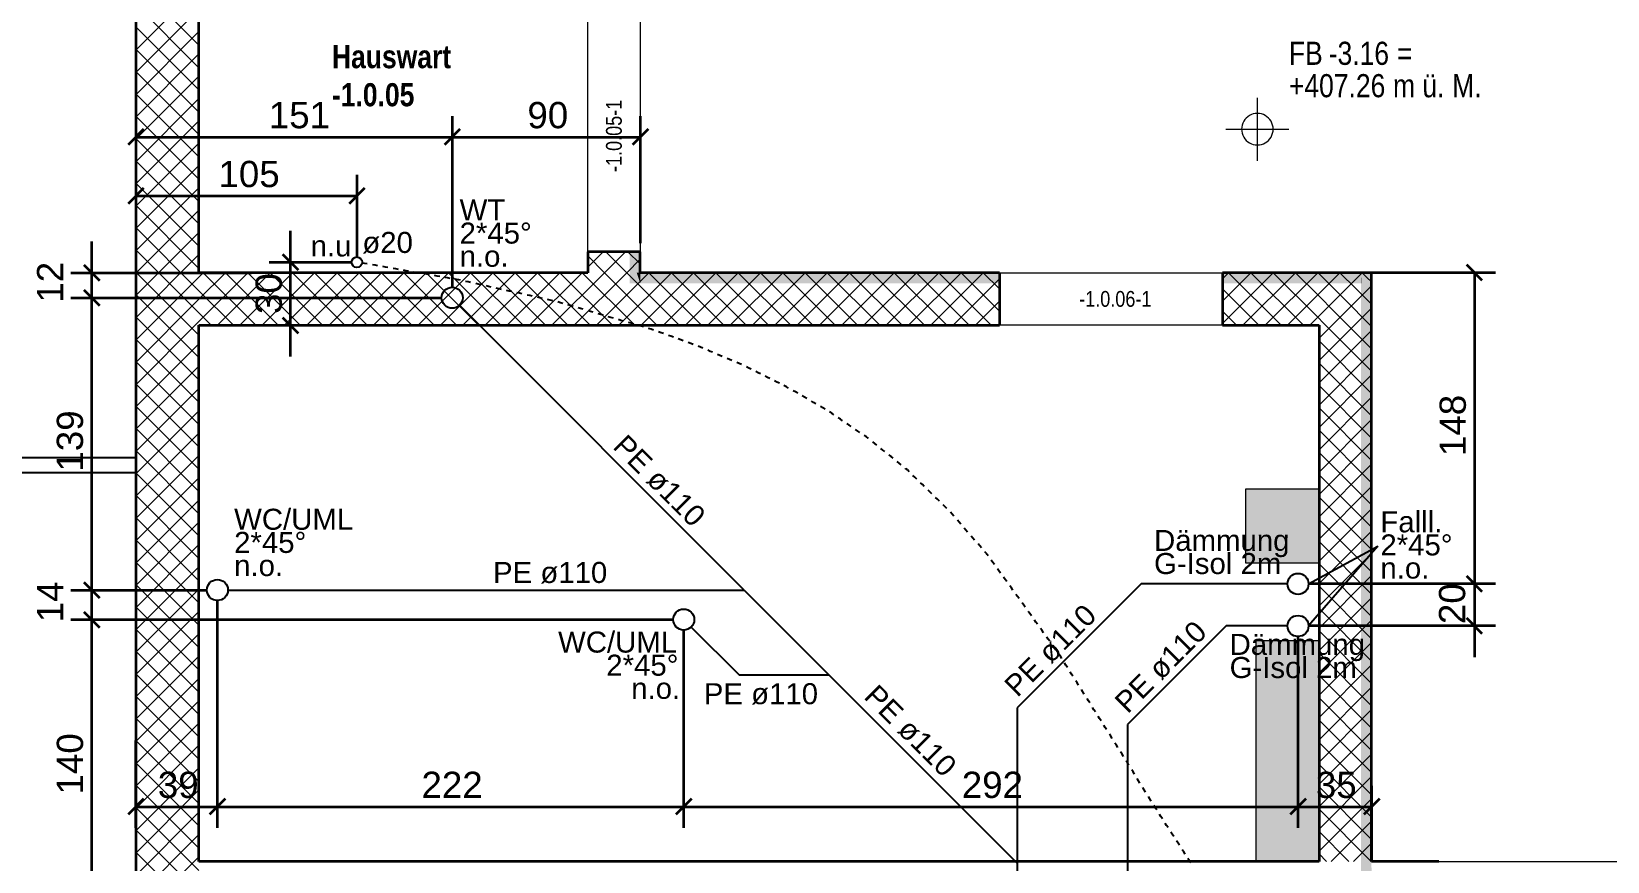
# Model space of a CAD drawing. Extents: x 885 to 2021, y 330 to 1122.
# Drawn here: x 1121.6 to 1271.6, y 633.6 to 712.5 of the extents above; entities that cross this region are included whole.
import ezdxf
from ezdxf.lldxf.tags import DXFTag

# ---------------------------------------------------------------- set-up
doc = ezdxf.new("R2010")
doc.units = 0
doc.layers.get('0').update_dxf_attribs({"lineweight": 25})
for name, color, linetype, lineweight in [('015 Innenwände Bauteilschraffuren Neu', 7, 'Continuous', 25), ('015 Innenwände Neu', 7, 'Continuous', 25), ('016 Trennwände Neu', 7, 'Continuous', 25), ('080 Raum Innen Kontur Neu', 7, 'Continuous', 25), ('111 Bemassung Ausführung Koten Neu', 7, 'Continuous', 25), ('160 Beschriftungen Ausführung Neu', 7, 'Continuous', 25), ('260 Kennzeichnung Sichtbeton Neu', 7, 'Continuous', 25)]:
    doc.layers.add(name, color=color, linetype=linetype, lineweight=lineweight)
for name, color, linetype, lineweight, true_color in [('A_Deckendurchbruch', 1, 'Continuous', 18, 0xff0000), ('S_Kaltwasser_Einlage', 3, 'fein_strichliert', 25, 0x00ff00), ('S_Schmutzwasser_Einlage', 7, 'fein_strichliert', 25, 0xcc6600), ('S_T_Mass_Einlage', 7, 'Continuous', 35, 0x0080ff), ('S_Text_Einlage', 7, 'Continuous', 25, 0x99ff99)]:
    doc.layers.add(name, color=color, linetype=linetype, lineweight=lineweight, true_color=true_color)
doc.styles.get("Standard").update_dxf_attribs({"font": 'arial.ttf'})
tags = doc.linetypes.add('fein_strichliert', pattern=[4, 1, -2, 1]).pattern_tags.tags
tags[8:9] = [DXFTag(74, 4), DXFTag(75, 0), DXFTag(340, '0'), DXFTag(46, 0.0), DXFTag(50, 0.0), DXFTag(44, 0.0), DXFTag(45, 0.0)]
tags[6:7] = [DXFTag(74, 4), DXFTag(75, 0), DXFTag(340, '0'), DXFTag(46, 0.0), DXFTag(50, 0.0), DXFTag(44, 0.0), DXFTag(45, 0.0)]
tags[4:5] = [DXFTag(74, 4), DXFTag(75, 0), DXFTag(340, '0'), DXFTag(46, 0.0), DXFTag(50, 0.0), DXFTag(44, 0.0), DXFTag(45, 0.0)]

# ---------------------------------------------------------------- blocks, each defined once
blk = doc.blocks.new('Referenz-A0T8DINCAL', base_point=(959.02, 414.92))
at = {"layer": 'A_Deckendurchbruch', "color": 0, "linetype": 'Continuous', "ltscale": 0.18}
for p, q in [((1244.18, 669), (1237.18, 669)), ((1237.18, 669), (1237.18, 662)), ((1244.18, 662), (1244.18, 669)), ((1237.18, 662), (1244.18, 662)), ((1244.18, 654.6), (1238.18, 654.6)), ((1238.18, 654.6), (1238.18, 633.6)), ((1244.18, 633.6), (1244.18, 654.6)), ((1238.18, 633.6), (1244.18, 633.6))]:
    blk.add_line(p, q, dxfattribs=at)
for points in [[(1237.18, 662), (1244.18, 662), (1237.18, 669), (1244.18, 669)], [(1238.18, 633.6), (1244.18, 633.6), (1238.18, 654.6), (1244.18, 654.6)]]:
    blk.add_solid(points, dxfattribs=at)
blk = doc.blocks.new('Referenz-A0T8DINEAL', base_point=(896.59, 372.19))
at = {"layer": '015 Innenwände Bauteilschraffuren Neu', "color": 0, "linetype": 'Continuous', "lineweight": 0, "ltscale": 0.0169}
for p, q in [((1137.58, 711.23), (1131.58, 717.23)), ((1131.58, 710.77), (1137.58, 716.77)), ((1137.58, 709.1), (1131.58, 715.1)), ((1131.58, 708.65), (1137.58, 714.65)), ((1137.58, 706.98), (1131.58, 712.98)), ((1131.58, 706.53), (1137.58, 712.53)), ((1137.58, 704.86), (1131.58, 710.86)), ((1131.58, 704.41), (1137.58, 710.41)), ((1137.58, 702.74), (1131.58, 708.74)), ((1131.58, 702.29), (1137.58, 708.29)), ((1137.58, 700.62), (1131.58, 706.62)), ((1131.58, 700.16), (1137.58, 706.16)), ((1137.58, 698.5), (1131.58, 704.5)), ((1131.58, 698.04), (1137.58, 704.04)), ((1137.58, 696.38), (1131.58, 702.38)), ((1131.58, 695.92), (1137.58, 701.92)), ((1137.58, 694.25), (1131.58, 700.25)), ((1131.58, 693.8), (1137.58, 699.8)), ((1137.58, 692.13), (1131.58, 698.13)), ((1131.58, 691.68), (1137.58, 697.68)), ((1137.58, 690.01), (1131.58, 696.01)), ((1131.58, 689.56), (1137.58, 695.56)), ((1137.58, 687.89), (1131.58, 693.89)), ((1131.58, 687.44), (1137.58, 693.44)), ((1137.58, 685.77), (1131.58, 691.77)), ((1174.58, 690.13), (1176.05, 691.6)), ((1176.17, 689.6), (1178.17, 691.6)), ((1178.29, 689.6), (1176.29, 691.6)), ((1179.58, 690.44), (1178.41, 691.6)), ((1131.58, 685.32), (1137.58, 691.32)), ((1176.17, 689.6), (1174.58, 691.2)), ((1178.29, 689.6), (1179.58, 690.89)), ((1137.58, 683.65), (1131.58, 689.65)), ((1131.58, 683.19), (1137.58, 689.19)), ((1137.58, 689.19), (1137.99, 689.6)), ((1137.58, 687.07), (1140.11, 689.6)), ((1137.58, 684.95), (1142.23, 689.6)), ((1142.99, 684.6), (1137.99, 689.6)), ((1139.35, 684.6), (1144.35, 689.6)), ((1145.11, 684.6), (1140.11, 689.6)), ((1141.47, 684.6), (1146.47, 689.6)), ((1147.23, 684.6), (1142.23, 689.6)), ((1143.59, 684.6), (1148.59, 689.6)), ((1149.35, 684.6), (1144.35, 689.6)), ((1145.72, 684.6), (1150.72, 689.6)), ((1151.47, 684.6), (1146.47, 689.6)), ((1147.84, 684.6), (1152.84, 689.6)), ((1153.59, 684.6), (1148.59, 689.6)), ((1149.96, 684.6), (1154.96, 689.6)), ((1155.72, 684.6), (1150.72, 689.6)), ((1152.08, 684.6), (1157.08, 689.6)), ((1157.84, 684.6), (1152.84, 689.6)), ((1154.2, 684.6), (1159.2, 689.6)), ((1159.96, 684.6), (1154.96, 689.6)), ((1156.32, 684.6), (1161.32, 689.6)), ((1162.08, 684.6), (1157.08, 689.6)), ((1158.44, 684.6), (1163.44, 689.6)), ((1164.2, 684.6), (1159.2, 689.6)), ((1160.56, 684.6), (1165.56, 689.6)), ((1166.32, 684.6), (1161.32, 689.6)), ((1162.69, 684.6), (1167.69, 689.6)), ((1168.44, 684.6), (1163.44, 689.6)), ((1164.81, 684.6), (1169.81, 689.6)), ((1170.56, 684.6), (1165.56, 689.6)), ((1166.93, 684.6), (1171.93, 689.6)), ((1172.69, 684.6), (1167.69, 689.6)), ((1169.05, 684.6), (1174.05, 689.6)), ((1174.81, 684.6), (1169.81, 689.6)), ((1171.17, 684.6), (1176.17, 689.6)), ((1176.93, 684.6), (1171.93, 689.6)), ((1173.29, 684.6), (1178.29, 689.6)), ((1179.05, 684.6), (1174.05, 689.6)), ((1175.41, 684.6), (1180.41, 689.6)), ((1181.17, 684.6), (1176.17, 689.6)), ((1177.54, 684.6), (1182.54, 689.6)), ((1183.29, 684.6), (1178.29, 689.6)), ((1179.66, 684.6), (1184.66, 689.6)), ((1185.41, 684.6), (1180.41, 689.6)), ((1181.78, 684.6), (1186.78, 689.6)), ((1187.54, 684.6), (1182.54, 689.6)), ((1183.9, 684.6), (1188.9, 689.6)), ((1189.66, 684.6), (1184.66, 689.6)), ((1186.02, 684.6), (1191.02, 689.6)), ((1191.78, 684.6), (1186.78, 689.6)), ((1188.14, 684.6), (1193.14, 689.6)), ((1193.9, 684.6), (1188.9, 689.6)), ((1190.26, 684.6), (1195.26, 689.6)), ((1196.02, 684.6), (1191.02, 689.6)), ((1192.38, 684.6), (1197.38, 689.6)), ((1198.14, 684.6), (1193.14, 689.6)), ((1194.51, 684.6), (1199.51, 689.6)), ((1200.26, 684.6), (1195.26, 689.6)), ((1196.63, 684.6), (1201.63, 689.6)), ((1202.38, 684.6), (1197.38, 689.6)), ((1198.75, 684.6), (1203.75, 689.6)), ((1204.51, 684.6), (1199.51, 689.6)), ((1200.87, 684.6), (1205.87, 689.6)), ((1206.63, 684.6), (1201.63, 689.6)), ((1202.99, 684.6), (1207.99, 689.6)), ((1208.75, 684.6), (1203.75, 689.6)), ((1205.11, 684.6), (1210.11, 689.6)), ((1210.87, 684.6), (1205.87, 689.6)), ((1207.23, 684.6), (1212.23, 689.6)), ((1212.99, 684.6), (1207.99, 689.6)), ((1209.36, 684.6), (1213.78, 689.03)), ((1213.78, 685.94), (1210.11, 689.6)), ((1213.78, 688.06), (1212.23, 689.6)), ((1234.98, 689.01), (1235.57, 689.6)), ((1234.98, 686.89), (1237.69, 689.6)), ((1234.98, 684.77), (1239.81, 689.6)), ((1240.57, 684.6), (1235.57, 689.6)), ((1236.93, 684.6), (1241.93, 689.6)), ((1242.69, 684.6), (1237.69, 689.6)), ((1239.05, 684.6), (1244.05, 689.6)), ((1244.18, 685.24), (1239.81, 689.6)), ((1244.18, 687.36), (1241.93, 689.6)), ((1244.18, 689.48), (1244.05, 689.6)), ((1244.18, 687.61), (1246.17, 689.6)), ((1244.18, 685.49), (1248.3, 689.6)), ((1246.62, 687.04), (1244.18, 689.48)), ((1247.68, 688.1), (1246.17, 689.6)), ((1248.74, 689.16), (1248.3, 689.6)), ((1249.18, 688.72), (1248.74, 689.16)), ((1137.58, 681.53), (1131.58, 687.53)), ((1131.58, 681.07), (1137.58, 687.07)), ((1140.87, 684.6), (1137.58, 687.89)), ((1238.45, 684.6), (1234.98, 688.07)), ((1241.17, 684.6), (1244.18, 687.61)), ((1245.56, 685.98), (1244.18, 687.36)), ((1245.42, 684.6), (1249.18, 688.36)), ((1249.05, 684.6), (1246.62, 687.04)), ((1249.18, 686.6), (1247.68, 688.1)), ((1138.74, 684.6), (1137.58, 685.77)), ((1211.48, 684.6), (1213.78, 686.9)), ((1236.33, 684.6), (1234.98, 685.95)), ((1243.3, 684.6), (1244.18, 685.49)), ((1246.93, 684.6), (1245.56, 685.98)), ((1247.54, 684.6), (1249.18, 686.24)), ((1137.58, 679.41), (1131.58, 685.41)), ((1131.58, 678.95), (1137.58, 684.95)), ((1213.6, 684.6), (1213.78, 684.78)), ((1244.49, 684.92), (1244.18, 685.24)), ((1244.18, 683.36), (1245.42, 684.6)), ((1244.18, 681.24), (1247.54, 684.6)), ((1244.18, 679.12), (1249.18, 684.12)), ((1244.81, 684.6), (1244.49, 684.92)), ((1249.18, 680.24), (1244.81, 684.6)), ((1249.18, 682.36), (1246.93, 684.6)), ((1249.18, 684.48), (1249.05, 684.6)), ((1137.58, 677.28), (1131.58, 683.28)), ((1131.58, 676.83), (1137.58, 682.83)), ((1249.18, 678.11), (1244.18, 683.11)), ((1137.58, 675.16), (1131.58, 681.16)), ((1244.18, 677), (1249.18, 682)), ((1249.18, 675.99), (1244.18, 680.99)), ((1131.58, 674.71), (1137.58, 680.71)), ((1244.18, 674.88), (1249.18, 679.88)), ((1137.58, 673.04), (1131.58, 679.04)), ((1131.58, 672.59), (1137.58, 678.59)), ((1249.18, 673.87), (1244.18, 678.87)), ((1137.58, 670.92), (1131.58, 676.92)), ((1131.58, 670.47), (1137.58, 676.47)), ((1244.18, 672.76), (1249.18, 677.76)), ((1249.18, 671.75), (1244.18, 676.75)), ((1244.18, 670.64), (1249.18, 675.64)), ((1137.58, 668.8), (1131.58, 674.8)), ((1131.58, 668.34), (1137.58, 674.34)), ((1249.18, 669.63), (1244.18, 674.63)), ((1244.18, 668.51), (1249.18, 673.51)), ((1137.58, 666.68), (1131.58, 672.68)), ((1131.58, 666.22), (1137.58, 672.22)), ((1249.18, 667.51), (1244.18, 672.51)), ((1137.58, 664.56), (1131.58, 670.56)), ((1244.18, 666.39), (1249.18, 671.39)), ((1131.58, 664.1), (1137.58, 670.1)), ((1249.18, 665.39), (1244.18, 670.39)), ((1244.18, 664.27), (1249.18, 669.27)), ((1137.58, 662.43), (1131.58, 668.43)), ((1131.58, 661.98), (1137.58, 667.98)), ((1249.18, 663.26), (1244.18, 668.26)), ((1137.58, 660.31), (1131.58, 666.31)), ((1244.18, 662.15), (1249.18, 667.15)), ((1249.18, 661.14), (1244.18, 666.14)), ((1131.58, 659.86), (1137.58, 665.86)), ((1244.18, 660.03), (1249.18, 665.03)), ((1137.58, 658.19), (1131.58, 664.19)), ((1131.58, 657.74), (1137.58, 663.74)), ((1249.18, 659.02), (1244.18, 664.02)), ((1137.58, 656.07), (1131.58, 662.07)), ((1131.58, 655.62), (1137.58, 661.62)), ((1244.18, 657.91), (1249.18, 662.91)), ((1249.18, 656.9), (1244.18, 661.9)), ((1137.58, 653.95), (1131.58, 659.95)), ((1244.18, 655.79), (1249.18, 660.79)), ((1131.58, 653.5), (1137.58, 659.5)), ((1249.18, 654.78), (1244.18, 659.78)), ((1244.18, 653.67), (1249.18, 658.67)), ((1137.58, 651.83), (1131.58, 657.83)), ((1131.58, 651.37), (1137.58, 657.37)), ((1249.18, 652.66), (1244.18, 657.66)), ((1137.58, 649.71), (1131.58, 655.71)), ((1244.18, 651.54), (1249.18, 656.54)), ((1249.18, 650.54), (1244.18, 655.54)), ((1131.58, 649.25), (1137.58, 655.25)), ((1244.18, 649.42), (1249.18, 654.42)), ((1137.58, 647.59), (1131.58, 653.59)), ((1131.58, 647.13), (1137.58, 653.13)), ((1249.18, 648.42), (1244.18, 653.42)), ((1137.58, 645.46), (1131.58, 651.46)), ((1131.58, 645.01), (1137.58, 651.01)), ((1244.18, 647.3), (1249.18, 652.3)), ((1249.18, 646.29), (1244.18, 651.29)), ((1244.18, 645.18), (1249.18, 650.18)), ((1137.58, 643.34), (1131.58, 649.34)), ((1131.58, 642.89), (1137.58, 648.89)), ((1249.18, 644.17), (1244.18, 649.17)), ((1244.18, 643.06), (1249.18, 648.06)), ((1137.58, 641.22), (1131.58, 647.22)), ((1131.58, 640.77), (1137.58, 646.77)), ((1249.18, 642.05), (1244.18, 647.05)), ((1137.58, 639.1), (1131.58, 645.1)), ((1244.18, 640.94), (1249.18, 645.94)), ((1249.18, 639.93), (1244.18, 644.93)), ((1131.58, 638.65), (1137.58, 644.65)), ((1244.18, 638.82), (1249.18, 643.82)), ((1137.58, 636.98), (1131.58, 642.98)), ((1131.58, 636.52), (1137.58, 642.52)), ((1249.18, 637.81), (1244.18, 642.81)), ((1137.58, 634.86), (1131.58, 640.86)), ((1244.18, 636.69), (1249.18, 641.69)), ((1249.18, 635.69), (1244.18, 640.69)), ((1131.58, 634.4), (1137.58, 640.4)), ((1244.18, 634.57), (1249.18, 639.57)), ((1137.58, 632.74), (1131.58, 638.74)), ((1131.58, 632.28), (1137.58, 638.28)), ((1249.14, 633.6), (1244.18, 638.57)), ((1245.33, 633.6), (1249.18, 637.45)), ((1137.58, 630.61), (1131.58, 636.61)), ((1131.58, 630.16), (1137.58, 636.16)), ((1247.02, 633.6), (1244.18, 636.44)), ((1137.58, 628.49), (1131.58, 634.49)), ((1247.45, 633.6), (1249.18, 635.33)), ((1131.58, 628.04), (1137.58, 634.04)), ((1244.9, 633.6), (1244.18, 634.32))]:
    blk.add_line(p, q, dxfattribs=at)
at = {"layer": '015 Innenwände Neu', "color": 0, "lineweight": 35}
for p, q in [((1131.58, 743.6), (1131.58, 580.6)), ((1137.58, 689.6), (1137.58, 724.6)), ((1174.58, 691.6), (1174.58, 689.6)), ((1179.58, 691.6), (1174.58, 691.6)), ((1179.58, 689.6), (1179.58, 691.6)), ((1174.58, 689.6), (1137.58, 689.6)), ((1213.78, 689.6), (1179.58, 689.6)), ((1213.78, 689.6), (1213.78, 684.6)), ((1234.98, 689.6), (1234.98, 684.6)), ((1244.18, 689.6), (1234.98, 689.6)), ((1249.18, 689.6), (1244.18, 689.6)), ((1249.18, 633.6), (1249.18, 689.6)), ((1137.58, 684.6), (1213.78, 684.6)), ((1137.58, 633.6), (1137.58, 684.6)), ((1234.98, 684.6), (1244.18, 684.6)), ((1244.18, 684.6), (1244.18, 633.6)), ((1244.18, 633.6), (1137.58, 633.6)), ((1255.58, 633.6), (1249.18, 633.6))]:
    blk.add_line(p, q, dxfattribs=at)
at = {"layer": '016 Trennwände Neu', "color": 0, "lineweight": -2}
for p, q in [((1131.58, 672), (1101.44, 672)), ((1131.58, 670.6), (1131.58, 672)), ((1101.44, 670.6), (1131.58, 670.6))]:
    blk.add_line(p, q, dxfattribs=at)
at = {"layer": '080 Raum Innen Kontur Neu', "color": 0, "linetype": 'Continuous', "lineweight": 13, "ltscale": 0.0169}
for p, q in [((1131.58, 672), (1131.58, 743.6)), ((1137.58, 724.6), (1137.58, 689.6)), ((1174.58, 689.6), (1174.58, 724.6)), ((1179.58, 724.6), (1179.58, 689.6)), ((1137.58, 689.6), (1174.58, 689.6)), ((1179.58, 689.6), (1249.18, 689.6)), ((1249.18, 689.6), (1249.18, 633.6)), ((1137.58, 684.6), (1137.58, 633.6)), ((1244.18, 684.6), (1137.58, 684.6)), ((1244.18, 633.6), (1244.18, 684.6)), ((1041.78, 672), (1131.58, 672)), ((1131.58, 670.6), (1081.58, 670.6)), ((1131.58, 580.6), (1131.58, 670.6)), ((1137.58, 633.6), (1244.18, 633.6)), ((1249.18, 633.6), (1382.38, 633.6))]:
    blk.add_line(p, q, dxfattribs=at)
at = {"layer": '111 Bemassung Ausführung Koten Neu', "color": 0, "lineweight": 13}
for p, q in [((1238.31, 700.25), (1238.31, 706.25)), ((1235.31, 703.25), (1241.31, 703.25))]:
    blk.add_line(p, q, dxfattribs=at)
at = {"layer": '111 Bemassung Ausführung Koten Neu', "color": 0, "linetype": 'Continuous', "lineweight": 13, "ltscale": 0.0169}
for p, q in [((1236.82, 703.45), (1236.81, 703.25)), ((1236.86, 703.64), (1236.82, 703.45)), ((1236.92, 703.83), (1236.86, 703.64)), ((1237.01, 704), (1236.92, 703.83)), ((1237.12, 704.17), (1237.01, 704)), ((1237.25, 704.31), (1237.12, 704.17)), ((1237.4, 704.44), (1237.25, 704.31)), ((1237.56, 704.55), (1237.4, 704.44)), ((1237.74, 704.64), (1237.56, 704.55)), ((1237.92, 704.7), (1237.74, 704.64)), ((1238.11, 704.74), (1237.92, 704.7)), ((1238.31, 704.75), (1238.11, 704.74)), ((1238.51, 704.74), (1238.31, 704.75)), ((1238.7, 704.7), (1238.51, 704.74)), ((1238.88, 704.64), (1238.7, 704.7)), ((1239.06, 704.55), (1238.88, 704.64)), ((1239.22, 704.44), (1239.06, 704.55)), ((1239.37, 704.31), (1239.22, 704.44)), ((1239.5, 704.17), (1239.37, 704.31)), ((1239.61, 704), (1239.5, 704.17)), ((1239.7, 703.83), (1239.61, 704)), ((1239.76, 703.64), (1239.7, 703.83)), ((1239.8, 703.45), (1239.76, 703.64)), ((1239.81, 703.25), (1239.8, 703.45)), ((1236.81, 703.25), (1236.82, 703.06)), ((1236.82, 703.06), (1236.86, 702.86)), ((1236.86, 702.86), (1236.92, 702.68)), ((1236.92, 702.68), (1237.01, 702.5)), ((1237.01, 702.5), (1237.12, 702.34)), ((1237.12, 702.34), (1237.25, 702.19)), ((1237.25, 702.19), (1237.4, 702.06)), ((1237.4, 702.06), (1237.56, 701.95)), ((1237.56, 701.95), (1237.74, 701.87)), ((1238.88, 701.87), (1239.06, 701.95)), ((1239.06, 701.95), (1239.22, 702.06)), ((1239.22, 702.06), (1239.37, 702.19)), ((1239.37, 702.19), (1239.5, 702.34)), ((1239.5, 702.34), (1239.61, 702.5)), ((1239.61, 702.5), (1239.7, 702.68)), ((1239.7, 702.68), (1239.76, 702.86)), ((1239.76, 702.86), (1239.8, 703.06)), ((1239.8, 703.06), (1239.81, 703.25)), ((1237.74, 701.87), (1237.92, 701.8)), ((1237.92, 701.8), (1238.11, 701.77)), ((1238.11, 701.77), (1238.31, 701.75)), ((1238.31, 701.75), (1238.51, 701.77)), ((1238.51, 701.77), (1238.7, 701.8)), ((1238.7, 701.8), (1238.88, 701.87))]:
    blk.add_line(p, q, dxfattribs=at)
at = {"layer": '260 Kennzeichnung Sichtbeton Neu', "color": 0, "linetype": 'Continuous', "lineweight": 0, "ltscale": 0.0169}
for points in [[(1178.58, 688.6), (1179.58, 688.6), (1178.58, 691.6)], [(1179.58, 689.6), (1179.58, 691.6), (1178.58, 691.6)], [(1179.58, 689.6), (1179.25, 689.6), (1178.58, 691.6)], [(1179.58, 688.6), (1179.58, 689.6), (1179.25, 689.6)], [(1179.58, 688.6), (1213.78, 688.6), (1179.58, 689.6)], [(1213.78, 688.6), (1213.78, 689.6), (1179.58, 689.6)], [(1234.98, 688.6), (1248.18, 688.6), (1234.98, 689.6)], [(1248.18, 688.6), (1248.18, 689.6), (1234.98, 689.6)], [(1248.2, 688.6), (1248.18, 688.6), (1248.18, 689.6)], [(1249.18, 633.6), (1249.18, 689.6), (1248.18, 689.6)], [(1249.18, 633.6), (1249.16, 633.6), (1248.18, 689.6)], [(1249.18, 632.6), (1248.2, 688.6), (1248.18, 688.6)], [(1248.18, 632.6), (1249.18, 632.6), (1248.18, 688.6)]]:
    blk.add_solid(points, dxfattribs=at)
at = {"layer": '111 Bemassung Ausführung Koten Neu', "color": 0, "linetype": 'Continuous', "lineweight": 13, "ltscale": 0.002197, "char_height": 2.2, "attachment_point": 1}
for s, insert in [('{\\fArial Narrow;FB}', (1241.31, 711.57)), ('{\\fArial Narrow;-3.16}', (1245.1, 711.57)), ('{\\fArial Narrow;=}', (1251.6, 711.57)), ('{\\fArial Narrow;+407.26}', (1241.31, 708.49)), ('{\\fArial Narrow;m}', (1251.22, 708.49)), ('{\\fArial Narrow;ü.}', (1254.01, 708.49)), ('{\\fArial Narrow;M.}', (1256.85, 708.49))]:
    blk.add_mtext(s, dxfattribs=dict(at, insert=insert))
at = {"layer": '160 Beschriftungen Ausführung Neu', "color": 0, "linetype": 'Continuous', "lineweight": 13, "ltscale": 0.002197, "char_height": 2.2, "attachment_point": 1}
for s, insert in [('{\\fArial Narrow|b1|i0;Hauswart}', (1150.24, 711.25)), ('{\\fArial Narrow|b1|i0;-1.0.05}', (1150.24, 707.63))]:
    blk.add_mtext(s, dxfattribs=dict(at, insert=insert))
at = {"layer": '160 Beschriftungen Ausführung Neu', "color": 0, "linetype": 'Continuous', "lineweight": 13, "ltscale": 0.0169, "insert": (1176.32, 699.18), "char_height": 1.5, "attachment_point": 1, "rotation": 90}
blk.add_mtext('{\\fArial Narrow;-1.0.05-1}', dxfattribs=at)
at = {"layer": '160 Beschriftungen Ausführung Neu', "color": 0, "linetype": 'Continuous', "lineweight": 13, "ltscale": 0.0169, "insert": (1221.35, 687.86), "char_height": 1.5, "attachment_point": 1}
blk.add_mtext('{\\fArial Narrow;-1.0.06-1}', dxfattribs=at)
blk = doc.blocks.new('Abwassersammelpunkt (Zentrale)-A0T8DINMAL', base_point=(1138.34, 658.42))
at = {"color": 0, "linetype": 'ByBlock', "lineweight": -2, "ltscale": 0.25}
blk.add_circle((1139.34, 659.42), 1, dxfattribs=at)
blk = doc.blocks.new('Abwassersammelpunkt (Zentrale)-A0T8DIO2AL', base_point=(1241.18, 659))
at = {"color": 0, "linetype": 'ByBlock', "lineweight": -2, "ltscale": 0.25}
blk.add_circle((1242.18, 660), 1, dxfattribs=at)
blk = doc.blocks.new('Abwassersammelpunkt (Zentrale)-A0T8DIO4AL', base_point=(1160.68, 686.22))
at = {"color": 0, "linetype": 'ByBlock', "lineweight": -2, "ltscale": 0.25}
blk.add_circle((1161.68, 687.22), 1, dxfattribs=at)
blk = doc.blocks.new('Polylinie-A0T8DIOIAL', base_point=(1215.46, 502.62))
at = {"color": 0, "lineweight": -2}
for p, q in [((1227.26, 660), (1215.46, 648.2)), ((1241.18, 660), (1227.26, 660)), ((1215.46, 648.2), (1215.46, 545.76)), ((1215.46, 545.76), (1228.55, 532.67)), ((1228.55, 532.67), (1293.9, 502.62))]:
    blk.add_line(p, q, dxfattribs=at)
blk = doc.blocks.new('Polylinie-A0T8DIOYAL', base_point=(1225.96, 507.46))
at = {"color": 0, "lineweight": -2}
for p, q in [((1235.33, 656), (1225.96, 646.63)), ((1241.18, 656), (1235.33, 656)), ((1225.96, 646.63), (1225.96, 544.99)), ((1225.96, 544.99), (1233.71, 537.24)), ((1233.71, 537.24), (1299.26, 507.46))]:
    blk.add_line(p, q, dxfattribs=at)
blk = doc.blocks.new('Netzendpunkt Sanitär-A0T8DIP0AL', base_point=(1152.11, 690.1))
at = {"color": 0, "linetype": 'ByBlock', "lineweight": -2, "ltscale": 0.25}
blk.add_circle((1152.61, 690.6), 0.5, dxfattribs=at)
blk = doc.blocks.new('Polylinie-A0T8DIP4AL', base_point=(1140.34, 633.43))
at = {"color": 0, "lineweight": -2}
for p, q in [((1140.34, 659.42), (1189.47, 659.42)), ((1189.47, 659.42), (1215.46, 633.43))]:
    blk.add_line(p, q, dxfattribs=at)
blk = doc.blocks.new('Polylinie-A0T8DIP6AL', base_point=(1184.43, 651.34))
at = {"color": 0, "lineweight": -2}
for p, q in [((1184.43, 655.9), (1188.98, 651.34)), ((1188.98, 651.34), (1197.55, 651.34))]:
    blk.add_line(p, q, dxfattribs=at)
blk = doc.blocks.new('Abwassersammelpunkt (Zentrale)-A0T8DIQ0AL', base_point=(1182.72, 655.61))
at = {"color": 0, "linetype": 'ByBlock', "lineweight": -2, "ltscale": 0.25}
blk.add_circle((1183.72, 656.61), 1, dxfattribs=at)
blk = doc.blocks.new('Teilstrecke-A0T8DIQ8AL', base_point=(1153.1, 607.7))
at = {"color": 0, "linetype": 'Continuous', "lineweight": -2}
for p, q in [((1153.35, 690.48), (1153.1, 690.52)), ((1153.6, 690.44), (1153.35, 690.48)), ((1154.34, 690.31), (1154.09, 690.35)), ((1154.58, 690.27), (1154.34, 690.31)), ((1155.32, 690.14), (1155.08, 690.18)), ((1155.57, 690.09), (1155.32, 690.14)), ((1156.31, 689.97), (1156.06, 690.01)), ((1156.56, 689.92), (1156.31, 689.97)), ((1157.29, 689.79), (1157.05, 689.84)), ((1157.54, 689.75), (1157.29, 689.79)), ((1158.28, 689.62), (1158.03, 689.66)), ((1158.53, 689.58), (1158.28, 689.62)), ((1159.26, 689.45), (1159.02, 689.49)), ((1159.51, 689.41), (1159.26, 689.45)), ((1160.25, 689.28), (1160, 689.32)), ((1160.5, 689.24), (1160.25, 689.28)), ((1161.23, 689.11), (1160.99, 689.15)), ((1161.48, 689.06), (1161.23, 689.11)), ((1162.22, 688.93), (1161.97, 688.98)), ((1162.3, 688.92), (1162.22, 688.93)), ((1162.46, 688.88), (1162.3, 688.92)), ((1163.2, 688.72), (1162.95, 688.78)), ((1163.44, 688.67), (1163.2, 688.72)), ((1164.17, 688.51), (1163.93, 688.56)), ((1164.42, 688.45), (1164.17, 688.51)), ((1165.15, 688.29), (1164.91, 688.35)), ((1165.39, 688.24), (1165.15, 688.29)), ((1166.13, 688.08), (1165.88, 688.13)), ((1166.37, 688.02), (1166.13, 688.08)), ((1167.1, 687.86), (1166.86, 687.91)), ((1167.35, 687.81), (1167.1, 687.86)), ((1168.08, 687.64), (1167.84, 687.7)), ((1168.32, 687.59), (1168.08, 687.64)), ((1169.06, 687.43), (1168.81, 687.48)), ((1169.3, 687.37), (1169.06, 687.43)), ((1170.03, 687.21), (1169.79, 687.27)), ((1170.28, 687.16), (1170.03, 687.21)), ((1171.01, 687), (1170.76, 687.05)), ((1171.25, 686.94), (1171.01, 687)), ((1171.98, 686.75), (1171.74, 686.82)), ((1172.22, 686.68), (1171.98, 686.75)), ((1172.94, 686.47), (1172.7, 686.54)), ((1173.18, 686.4), (1172.94, 686.47)), ((1173.9, 686.19), (1173.66, 686.26)), ((1174.14, 686.12), (1173.9, 686.19)), ((1174.86, 685.91), (1174.62, 685.98)), ((1175.1, 685.84), (1174.86, 685.91)), ((1175.82, 685.63), (1175.58, 685.7)), ((1176.06, 685.56), (1175.82, 685.63)), ((1176.78, 685.35), (1176.54, 685.42)), ((1177.02, 685.28), (1176.78, 685.35)), ((1177.74, 685.07), (1177.5, 685.14)), ((1177.98, 685), (1177.74, 685.07)), ((1178.7, 684.79), (1178.46, 684.86)), ((1178.94, 684.72), (1178.7, 684.79)), ((1179.66, 684.51), (1179.42, 684.58)), ((1179.9, 684.44), (1179.66, 684.51)), ((1180.61, 684.24), (1180.38, 684.3)), ((1180.62, 684.23), (1180.61, 684.24)), ((1180.85, 684.15), (1180.62, 684.23)), ((1181.56, 683.89), (1181.32, 683.98)), ((1181.79, 683.81), (1181.56, 683.89)), ((1182.5, 683.55), (1182.26, 683.64)), ((1182.73, 683.47), (1182.5, 683.55)), ((1183.44, 683.21), (1183.2, 683.3)), ((1183.67, 683.12), (1183.44, 683.21)), ((1184.38, 682.87), (1184.14, 682.95)), ((1184.61, 682.78), (1184.38, 682.87)), ((1185.31, 682.51), (1185.08, 682.61)), ((1185.54, 682.42), (1185.31, 682.51)), ((1186.23, 682.12), (1186, 682.22)), ((1186.46, 682.03), (1186.23, 682.12)), ((1187.15, 681.73), (1186.92, 681.83)), ((1187.38, 681.64), (1187.15, 681.73)), ((1188.07, 681.34), (1187.84, 681.44)), ((1188.31, 681.25), (1188.07, 681.34)), ((1189, 680.95), (1188.77, 681.05)), ((1189.23, 680.86), (1189, 680.95)), ((1189.9, 680.53), (1189.68, 680.64)), ((1190.13, 680.42), (1189.9, 680.53)), ((1190.8, 680.09), (1190.57, 680.2)), ((1191.02, 679.98), (1190.8, 680.09)), ((1191.69, 679.65), (1191.47, 679.76)), ((1191.92, 679.53), (1191.69, 679.65)), ((1192.59, 679.2), (1192.37, 679.31)), ((1192.82, 679.09), (1192.59, 679.2)), ((1193.49, 678.76), (1193.26, 678.87)), ((1193.7, 678.63), (1193.49, 678.76)), ((1193.49, 678.76), (1193.49, 678.76)), ((1194.35, 678.26), (1194.14, 678.38)), ((1194.57, 678.13), (1194.35, 678.26)), ((1195.22, 677.76), (1195, 677.88)), ((1195.43, 677.63), (1195.22, 677.76)), ((1196.08, 677.26), (1195.87, 677.38)), ((1196.3, 677.13), (1196.08, 677.26)), ((1196.95, 676.75), (1196.73, 676.88)), ((1197.17, 676.63), (1196.95, 676.75)), ((1197.8, 676.23), (1197.59, 676.37)), ((1198.01, 676.09), (1197.8, 676.23)), ((1198.63, 675.67), (1198.42, 675.81)), ((1198.83, 675.52), (1198.63, 675.67)), ((1199.45, 675.1), (1199.24, 675.24)), ((1199.66, 674.96), (1199.45, 675.1)), ((1200.28, 674.54), (1200.07, 674.68)), ((1200.48, 674.4), (1200.28, 674.54)), ((1201.1, 673.98), (1200.9, 674.12)), ((1201.28, 673.85), (1201.1, 673.98)), ((1201.31, 673.83), (1201.28, 673.85)), ((1201.89, 673.36), (1201.7, 673.52)), ((1202.09, 673.2), (1201.89, 673.36)), ((1202.67, 672.73), (1202.48, 672.89)), ((1202.87, 672.58), (1202.67, 672.73)), ((1203.45, 672.11), (1203.25, 672.26)), ((1203.64, 671.95), (1203.45, 672.11)), ((1204.23, 671.48), (1204.03, 671.64)), ((1204.42, 671.32), (1204.23, 671.48)), ((1204.87, 670.96), (1204.81, 671.01)), ((1205, 670.84), (1204.87, 670.96)), ((1205.17, 670.66), (1205, 670.84)), ((1205.71, 670.14), (1205.53, 670.32)), ((1205.89, 669.97), (1205.71, 670.14)), ((1206.43, 669.45), (1206.25, 669.62)), ((1206.61, 669.27), (1206.43, 669.45)), ((1207.15, 668.75), (1206.97, 668.92)), ((1207.33, 668.58), (1207.15, 668.75)), ((1207.87, 668.05), (1207.69, 668.23)), ((1208.05, 667.88), (1207.87, 668.05)), ((1208.58, 667.36), (1208.4, 667.53)), ((1208.76, 667.18), (1208.58, 667.36)), ((1209.27, 666.63), (1209.1, 666.82)), ((1209.43, 666.44), (1209.27, 666.63)), ((1209.92, 665.87), (1209.76, 666.06)), ((1210.09, 665.68), (1209.92, 665.87)), ((1210.58, 665.12), (1210.41, 665.31)), ((1210.74, 664.93), (1210.58, 665.12)), ((1211.23, 664.36), (1211.07, 664.55)), ((1211.4, 664.17), (1211.23, 664.36)), ((1211.89, 663.61), (1211.73, 663.8)), ((1212.05, 663.42), (1211.89, 663.61)), ((1212.55, 662.85), (1212.38, 663.04)), ((1212.6, 662.79), (1212.55, 662.85)), ((1212.7, 662.66), (1212.6, 662.79)), ((1213.14, 662.05), (1212.99, 662.25)), ((1213.28, 661.84), (1213.14, 662.05)), ((1213.72, 661.24), (1213.58, 661.44)), ((1213.87, 661.03), (1213.72, 661.24)), ((1214.31, 660.43), (1214.16, 660.63)), ((1214.46, 660.22), (1214.31, 660.43)), ((1214.9, 659.62), (1214.75, 659.82)), ((1215.04, 659.41), (1214.9, 659.62)), ((1215.48, 658.81), (1215.33, 659.01)), ((1215.63, 658.6), (1215.48, 658.81)), ((1216.07, 657.99), (1215.92, 658.2)), ((1216.21, 657.79), (1216.07, 657.99)), ((1216.65, 657.18), (1216.51, 657.39)), ((1216.8, 656.98), (1216.65, 657.18)), ((1217.24, 656.37), (1217.09, 656.58)), ((1217.38, 656.17), (1217.24, 656.37)), ((1217.82, 655.56), (1217.68, 655.77)), ((1217.97, 655.36), (1217.82, 655.56)), ((1218.41, 654.75), (1218.26, 654.96)), ((1218.56, 654.55), (1218.41, 654.75)), ((1218.99, 653.94), (1218.85, 654.14)), ((1219.14, 653.74), (1218.99, 653.94)), ((1219.56, 653.12), (1219.43, 653.33)), ((1219.69, 652.91), (1219.56, 653.12)), ((1220.09, 652.27), (1219.96, 652.48)), ((1220.23, 652.06), (1220.09, 652.27)), ((1220.63, 651.43), (1220.5, 651.64)), ((1220.76, 651.22), (1220.63, 651.43)), ((1221.16, 650.58), (1221.03, 650.79)), ((1221.3, 650.37), (1221.16, 650.58)), ((1221.7, 649.74), (1221.56, 649.95)), ((1221.83, 649.52), (1221.7, 649.74)), ((1222.23, 648.89), (1222.1, 649.1)), ((1222.36, 648.68), (1222.23, 648.89)), ((1222.76, 648.04), (1222.63, 648.26)), ((1222.9, 647.83), (1222.76, 648.04)), ((1223.3, 647.2), (1223.16, 647.41)), ((1223.43, 646.99), (1223.3, 647.2)), ((1223.83, 646.35), (1223.7, 646.56)), ((1223.96, 646.14), (1223.83, 646.35)), ((1224.36, 645.51), (1224.23, 645.72)), ((1224.5, 645.3), (1224.36, 645.51)), ((1224.9, 644.66), (1224.76, 644.87)), ((1225.03, 644.45), (1224.9, 644.66)), ((1225.43, 643.82), (1225.3, 644.03)), ((1225.56, 643.6), (1225.43, 643.82)), ((1225.96, 642.97), (1225.83, 643.18)), ((1226.09, 642.75), (1225.96, 642.97)), ((1226.49, 642.12), (1226.35, 642.33)), ((1226.62, 641.9), (1226.49, 642.12)), ((1227.01, 641.27), (1226.88, 641.48)), ((1227.14, 641.05), (1227.01, 641.27)), ((1227.54, 640.42), (1227.41, 640.63)), ((1227.67, 640.2), (1227.54, 640.42)), ((1228.07, 639.57), (1227.94, 639.78)), ((1228.2, 639.35), (1228.07, 639.57)), ((1228.59, 638.72), (1228.46, 638.93)), ((1228.62, 638.68), (1228.59, 638.72)), ((1228.73, 638.51), (1228.62, 638.68)), ((1229.13, 637.88), (1229, 638.09)), ((1229.27, 637.66), (1229.13, 637.88)), ((1229.67, 637.03), (1229.54, 637.24)), ((1229.81, 636.82), (1229.67, 637.03)), ((1230.21, 636.19), (1230.08, 636.4)), ((1230.35, 635.98), (1230.21, 636.19)), ((1230.76, 635.35), (1230.62, 635.56)), ((1230.89, 635.14), (1230.76, 635.35)), ((1231.3, 634.51), (1231.16, 634.72)), ((1231.43, 634.3), (1231.3, 634.51)), ((1231.84, 633.67), (1231.7, 633.88)), ((1231.98, 633.47), (1231.84, 633.67))]:
    blk.add_line(p, q, dxfattribs=at)
blk = doc.blocks.new('Abwassersammelpunkt (Zentrale)-A0T8DIQOAL', base_point=(1241.18, 655))
at = {"color": 0, "linetype": 'ByBlock', "lineweight": -2, "ltscale": 0.25}
blk.add_circle((1242.18, 656), 1, dxfattribs=at)
blk = doc.blocks.new('Maß-A0T8DIS2AL', base_point=(1122.17, 627.86))
at = {"color": 0, "linetype": 'ByBlock', "lineweight": -2, "ltscale": 0.35}
for p, q in [((1127.38, 628.6), (1127.38, 692.57)), ((1126.64, 690.35), (1128.12, 688.86)), ((1125.38, 689.6), (1142.58, 689.6)), ((1125.38, 687.22), (1160.68, 687.22)), ((1126.64, 687.96), (1128.12, 686.47)), ((1126.64, 660.17), (1128.12, 658.68)), ((1125.38, 659.42), (1138.34, 659.42)), ((1126.64, 657.35), (1128.12, 655.87)), ((1125.38, 656.61), (1182.72, 656.61)), ((1125.38, 628.6), (1140.63, 628.6)), ((1126.64, 629.35), (1128.12, 627.86))]:
    blk.add_line(p, q, dxfattribs=at)
at = {"color": 0, "linetype": 'ByBlock', "lineweight": -2, "ltscale": 0.35, "char_height": 2.5, "attachment_point": 1, "rotation": 90}
for s, insert in [('{\\fArial;12}', (1122.17, 686.75)), ('{\\fArial;139}', (1124.05, 670.68)), ('{\\fArial;14}', (1122.17, 656.35)), ('{\\fArial;140}', (1124.05, 639.97))]:
    blk.add_mtext(s, dxfattribs=dict(at, insert=insert))
blk = doc.blocks.new('Maß-A0T8DIS4AL', base_point=(1130.84, 688.22))
at = {"color": 0, "linetype": 'ByBlock', "lineweight": -2, "ltscale": 0.35}
for p, q in [((1131.58, 704.5), (1131.58, 691.68)), ((1161.68, 704.5), (1161.68, 688.22)), ((1179.58, 704.5), (1179.58, 692.4)), ((1132.32, 703.25), (1130.84, 701.76)), ((1131.58, 702.5), (1179.58, 702.5)), ((1162.42, 703.25), (1160.94, 701.76)), ((1180.32, 703.25), (1178.84, 701.76))]:
    blk.add_line(p, q, dxfattribs=at)
at = {"color": 0, "linetype": 'ByBlock', "lineweight": -2, "ltscale": 0.35, "char_height": 2.5, "attachment_point": 1}
for s, insert in [('{\\fArial;151}', (1144.23, 705.84)), ('{\\fArial;90}', (1168.84, 705.84))]:
    blk.add_mtext(s, dxfattribs=dict(at, insert=insert))
blk = doc.blocks.new('Maß-A0T8DIS6AL', base_point=(1130.84, 633.6))
at = {"color": 0, "linetype": 'ByBlock', "lineweight": -2, "ltscale": 0.35}
for p, q in [((1139.34, 636.8), (1139.34, 658.42)), ((1183.72, 636.8), (1183.72, 655.61)), ((1242.18, 636.8), (1242.18, 655)), ((1131.58, 636.8), (1131.58, 645.1)), ((1249.18, 640.8), (1249.18, 633.6)), ((1132.32, 639.55), (1130.84, 638.06)), ((1140.08, 639.55), (1138.59, 638.06)), ((1184.46, 639.55), (1182.98, 638.06)), ((1242.92, 639.55), (1241.44, 638.06)), ((1249.92, 639.55), (1248.44, 638.06)), ((1131.58, 638.8), (1249.18, 638.8))]:
    blk.add_line(p, q, dxfattribs=at)
at = {"color": 0, "linetype": 'ByBlock', "lineweight": -2, "ltscale": 0.35, "char_height": 2.5, "attachment_point": 1}
for s, insert in [('{\\fArial;39}', (1133.67, 642.14)), ('{\\fArial;222}', (1158.76, 642.14)), ('{\\fArial;292}', (1210.18, 642.14)), ('{\\fArial;35}', (1243.88, 642.14))]:
    blk.add_mtext(s, dxfattribs=dict(at, insert=insert))
blk = doc.blocks.new('Maß-A0T8DIS8AL', base_point=(1243.18, 653.03))
at = {"color": 0, "linetype": 'ByBlock', "lineweight": -2, "ltscale": 0.35}
for p, q in [((1259.72, 688.86), (1258.24, 690.35)), ((1260.98, 689.6), (1249.18, 689.6)), ((1258.98, 689.6), (1258.98, 653.03)), ((1260.98, 660), (1243.18, 660)), ((1259.72, 659.26), (1258.24, 660.75)), ((1260.98, 656), (1243.18, 656)), ((1259.72, 655.26), (1258.24, 656.75))]:
    blk.add_line(p, q, dxfattribs=at)
at = {"color": 0, "linetype": 'ByBlock', "lineweight": -2, "ltscale": 0.35, "char_height": 2.5, "attachment_point": 1, "rotation": 90}
for s, insert in [('{\\fArial;148}', (1255.65, 672.16)), ('{\\fArial;20}', (1255.59, 656.18))]:
    blk.add_mtext(s, dxfattribs=dict(at, insert=insert))
blk = doc.blocks.new('Maß-A0T8DIT4AL', base_point=(1130.84, 689.56))
at = {"color": 0, "linetype": 'ByBlock', "lineweight": -2, "ltscale": 0.35}
for p, q in [((1132.32, 697.65), (1130.84, 696.16)), ((1131.58, 698.9), (1131.58, 689.56)), ((1153.35, 697.65), (1151.87, 696.16)), ((1152.61, 698.9), (1152.61, 691.1)), ((1131.58, 696.9), (1152.61, 696.9))]:
    blk.add_line(p, q, dxfattribs=at)
at = {"color": 0, "linetype": 'ByBlock', "lineweight": -2, "ltscale": 0.35, "insert": (1139.44, 700.24), "char_height": 2.5, "attachment_point": 1}
blk.add_mtext('{\\fArial;105}', dxfattribs=at)
blk = doc.blocks.new('Maß-A0T8DIT6AL', base_point=(1142.97, 681.63))
at = {"color": 0, "linetype": 'ByBlock', "lineweight": -2, "ltscale": 0.35}
for p, q in [((1146.28, 681.63), (1146.28, 693.57)), ((1144.28, 690.6), (1152.11, 690.6)), ((1145.54, 691.35), (1147.02, 689.86)), ((1144.28, 684.6), (1149.96, 684.6)), ((1145.54, 685.35), (1147.02, 683.86))]:
    blk.add_line(p, q, dxfattribs=at)
at = {"color": 0, "linetype": 'ByBlock', "lineweight": -2, "ltscale": 0.35, "insert": (1142.97, 685.67), "char_height": 2.5, "attachment_point": 1, "rotation": 90}
blk.add_mtext('{\\fArial;30}', dxfattribs=at)

msp = doc.modelspace()

# ---------------------------------------------------------------- linework, layer by layer
at = {"layer": 'S_Schmutzwasser_Einlage', "linetype": 'fein_strichliert', "ltscale": 0.25}
msp.add_line((1189.47, 659.42), (1162.39, 686.51), dxfattribs=at)
at = {"layer": 'S_Text_Einlage', "ltscale": 0.25}
for p, q in [((1243.18, 660), (1249.78, 663.59)), ((1249.78, 663.59), (1243.18, 656))]:
    msp.add_line(p, q, dxfattribs=at)

# ---------------------------------------------------------------- block references
at = {"color": 8, "lineweight": 25, "ltscale": 0.25, "true_color": 0x808080}
for name, p in [('Referenz-A0T8DINEAL', (896.59, 372.19)), ('Referenz-A0T8DINCAL', (959.02, 414.92))]:
    msp.add_blockref(name, p, dxfattribs=at)
at = {"layer": 'S_Kaltwasser_Einlage', "color": 96, "ltscale": 0.25, "true_color": 0x007f00}
for name, p in [('Teilstrecke-A0T8DIQ8AL', (1153.1, 607.7)), ('Netzendpunkt Sanitär-A0T8DIP0AL', (1152.11, 690.1))]:
    msp.add_blockref(name, p, dxfattribs=at)
at = {"layer": 'S_Schmutzwasser_Einlage', "ltscale": 0.25}
for name, p in [('Abwassersammelpunkt (Zentrale)-A0T8DIO4AL', (1160.68, 686.22)), ('Abwassersammelpunkt (Zentrale)-A0T8DINMAL', (1138.34, 658.42)), ('Abwassersammelpunkt (Zentrale)-A0T8DIO2AL', (1241.18, 659)), ('Abwassersammelpunkt (Zentrale)-A0T8DIQ0AL', (1182.72, 655.61)), ('Abwassersammelpunkt (Zentrale)-A0T8DIQOAL', (1241.18, 655))]:
    msp.add_blockref(name, p, dxfattribs=at)
at = {"layer": 'S_Schmutzwasser_Einlage', "linetype": 'fein_strichliert', "ltscale": 0.25}
for name, p in [('Polylinie-A0T8DIOIAL', (1215.46, 502.62)), ('Polylinie-A0T8DIP4AL', (1140.34, 633.43)), ('Polylinie-A0T8DIP6AL', (1184.43, 651.34)), ('Polylinie-A0T8DIOYAL', (1225.96, 507.46))]:
    msp.add_blockref(name, p, dxfattribs=at)
at = {"layer": 'S_T_Mass_Einlage', "ltscale": 0.35}
for name, p in [('Maß-A0T8DIS4AL', (1130.84, 688.22)), ('Maß-A0T8DIS2AL', (1122.17, 627.86)), ('Maß-A0T8DIS8AL', (1243.18, 653.03)), ('Maß-A0T8DIS6AL', (1130.84, 633.6))]:
    msp.add_blockref(name, p, dxfattribs=at)
at = {"layer": 'S_T_Mass_Einlage', "color": 3, "ltscale": 0.35, "true_color": 0x00ff00}
for name, p in [('Maß-A0T8DIT4AL', (1130.84, 689.56)), ('Maß-A0T8DIT6AL', (1142.97, 681.63))]:
    msp.add_blockref(name, p, dxfattribs=at)

# ---------------------------------------------------------------- texts
at = {"layer": 'S_Text_Einlage', "ltscale": 0.25, "char_height": 2, "attachment_point": 1}
for s, insert in [('{\\fArial;WT}', (1162.39, 696.57)), ('{\\fArial;ø20}', (1153.13, 693.48)), ('{\\fArial;2*45°}', (1162.39, 694.37)), ('{\\fArial;n.u}', (1148.21, 693.15)), ('{\\fArial;n.o.}', (1162.39, 692.17)), ('{\\fArial;WC/UML}', (1140.93, 667.15)), ('{\\fArial;Falll.}', (1250.02, 666.91)), ('{\\fArial;2*45°}', (1140.93, 664.95)), ('{\\fArial;Dämmung}', (1228.48, 665.14)), ('{\\fArial;2*45°}', (1250.02, 664.71)), ('{\\fArial;G-Isol 2m}', (1228.48, 662.94)), ('{\\fArial;n.o.}', (1140.93, 662.75)), ('{\\fArial;PE ø110}', (1165.57, 662.09)), ('{\\fArial;n.o.}', (1250.02, 662.51)), ('{\\fArial;WC/UML}', (1171.76, 655.47)), ('{\\fArial;Dämmung}', (1235.67, 655.25)), ('{\\fArial;2*45°}', (1176.35, 653.27)), ('{\\fArial;G-Isol 2m}', (1235.67, 653.05)), ('{\\fArial;n.o.}', (1178.72, 651.07)), ('{\\fArial;PE ø110}', (1185.63, 650.56))]:
    msp.add_mtext(s, dxfattribs=dict(at, insert=insert))
for insert, rotation in [((1178.28, 674.38), 315), ((1214.05, 650.56), 45), ((1224.55, 648.99), 45), ((1202.18, 650.6), 315)]:
    msp.add_mtext('{\\fArial;PE ø110}', dxfattribs=dict(at, insert=insert, rotation=rotation))

doc.saveas('drawing.dxf')
